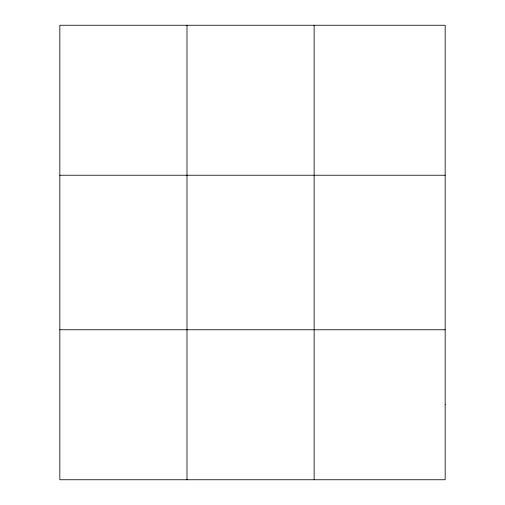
<?xml version="1.0" encoding="UTF-8"?>
<svg xmlns="http://www.w3.org/2000/svg" width="505" height="505" viewBox="0 0 505 505"><rect width="100%" height="100%" fill="white"/><g stroke="black" fill="none" stroke-linecap="round" stroke-linejoin="round"><path stroke-width="0.76" d="M186.989 479.75L186.989 25.25M314.154 479.75L314.154 25.25M59.824 175.235L445.176 175.235M59.824 329.765L445.176 329.765M445.176 404.757L445.176 479.75L59.824 479.75L59.824 25.25L445.176 25.25L445.176 404.757"/></g></svg>
